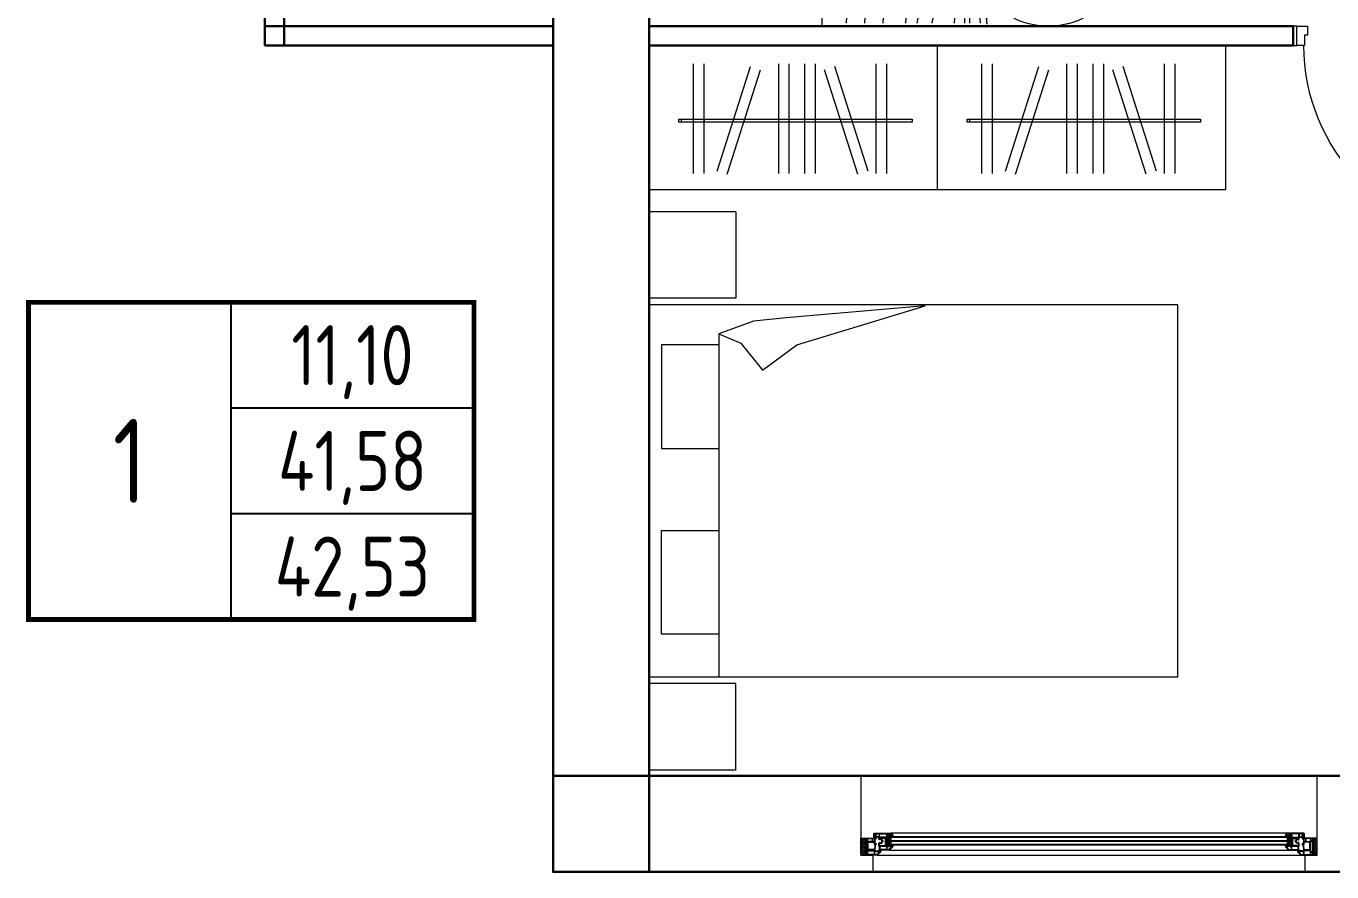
# Model space of a CAD drawing. Header units: millimetres. Extents: x 0 to 145404, y 0 to 194550.
# Drawn here: x 111082 to 116517, y 55346 to 58866 of the extents above; entities that cross this region are included whole.
import ezdxf
from ezdxf.enums import TextEntityAlignment as Align

# ---------------------------------------------------------------- set-up
doc = ezdxf.new("R2010")
doc.units = ezdxf.units.MM
doc.linetypes.add('ELGO_LTYPE0', pattern=[0])
for name, color, linetype, lineweight in [('АР - Двери', 126, 'Continuous', 9), ('АР - детали окон', 152, 'Continuous', 0), ('АР - Наружная стена', 144, 'Continuous', 30), ('АР - Окна - детали окон', 152, 'Continuous', 9), ('АР - Окна - резинки', 30, 'Continuous', 9), ('АР - панель 400', 151, 'Continuous', 30), ('АР - Перегородки 80', 32, 'Continuous', 30), ('АР - стекла', 142, 'Continuous', 0)]:
    doc.layers.add(name, color=color, linetype=linetype, lineweight=lineweight)
doc.layers.add('АР - мебель', color=7, linetype='Continuous', lineweight=9, true_color=0x787878)
doc.styles.add('ГОСТ 2.304', font='CS_Gost2304.shx')

# ---------------------------------------------------------------- blocks, each defined once
blk = doc.blocks.new('ОГ73_на5персон_стол1245х685')
for p, q in [((-623.4, 0), (623.4, 0)), ((623.4, 0), (623.4, -686.7)), ((611.5, -686.7), (-623.4, -686.7))]:
    blk.add_line(p, q)
for points in [[(-641, -247.6), (-544.1, -144.5), (-375.8, -79.3), (-161.9, 0)], [(-637.5, -167.6), (-480, 0)], [(-623.4, -76.3), (-551.7, 0)], [(-642.4, -325.5), (-544.1, -220.8), (-454.9, -155.6), (-381.8, -101.3), (-148.4, -101.3), (79.6, -128.4), (611.5, -101.7)], [(-641.9, -401.2), (-544.1, -297.1), (-448.3, -231.9), (-381.8, -177.6), (-148.4, -177.6), (79.6, -204.7), (611.5, -178)], [(-639.6, -475.1), (-544.1, -373.4), (-450.5, -308.2), (-381.8, -253.9), (-148.4, -253.9), (79.6, -281), (611.5, -254.3)], [(-636.3, -537.6), (-393.5, -471.9), (-331.8, -476.1), (-120.1, -454.3), (37.3, -389.1), (611.5, -347.9)], [(611.5, -397.2), (566.5, -404.8), (497, -419.1), (437.5, -433.1), (380, -447.3), (316.4, -462.2), (239, -478.6), (139.9, -497.4), (11.2, -519.3), (-154.9, -545.1), (-366.3, -575.5), (-630.8, -611.4)], [(611.5, -459.1), (596.2, -461.8), (550.2, -474.8), (528.9, -486), (519.4, -494.9), (510.6, -501.6), (500.5, -506.3), (489.4, -509.5), (477.5, -511.8), (464.9, -513.7), (451.9, -515.6), (438.7, -518), (425.4, -521.5), (412.3, -526.5), (399.4, -532.7), (387, -540.1), (375.2, -548.4), (364.1, -557.3), (353.7, -566.7), (344.3, -576.3), (336, -585.9), (328.9, -595.3), (322.6, -604.3), (316.9, -612.9), (311.5, -620.8), (306.1, -628.1), (300.3, -634.4), (293.8, -639.8), (286.3, -644.1), (278.5, -647.3), (274.5, -649.9), (279.3, -652.4), (298.2, -655.6), (336.1, -660), (398.2, -666.3), (489.7, -674.9), (615.5, -686.7)], [(611.5, -552), (538.5, -556.7), (452.3, -591.2), (406.4, -642.9), (611.5, -658.6)], [(611.5, -594.6), (572.9, -595.9), (512.6, -613.2), (611.5, -614.5)]]:
    blk.add_lwpolyline(points)
blk.add_lwpolyline([(-440.4, -390.3), (-348.1, -335.9), (-212.4, -314.2), (-114.7, -330.5), (-38.7, -363.1), (-131, -390.3), (-293.8, -422.9)], close=True)
blk.add_lwpolyline([(-519, -686.7, 0.011376), (-404.4, -659.9, 0.016637), (-327.1, -637.1, 0.004562), (-267.2, -616.7, -0.004114), (-200.8, -594, -0.052088), (102.6, -527.2, -0.099515), (265.7, -541.2, -0.590932), (275.9, -587, -0.103124), (100.7, -686.7)], format="xyb")
for centre, radius, start, end in [((-363.4, 157.9), 218.2, 313.6617, 226.3383), ((-363.4, 157.9), 188.2, 0, 180), ((301.2, 157.9), 218.2, 313.6617, 226.3383), ((301.2, 157.9), 188.2, 0, 180), ((2457.2, -343.3), 3099.7, 173.6403, 186.3597), ((-791, -308.7), 218.2, 44.9911, 313.786), ((-791, -308.7), 188.2, 90, 270), ((-363.4, -852.1), 218.2, 130.7329, 49.2671), ((301.2, -852.1), 218.2, 130.7329, 49.2671), ((-363.4, -852.1), 188.2, 180, 0), ((301.2, -852.1), 188.2, 180, 0)]:
    blk.add_arc(centre, radius, start, end)
blk = doc.blocks.new('*U206')
at = {"ltscale": 100}
for p, q in [((15, 37.5), (15, -42.5)), ((46, 37.5), (15, 37.5)), ((48, -4.5), (48, 35.5)), ((852, -4.5), (852, 37.5)), ((852, 37.5), (885, 37.5)), ((885, 37.5), (885, -42.5)), ((15, -42.5), (60, -42.5)), ((60, -4.5), (48, -4.5)), ((60, -42.5), (60, -4.5)), ((840, -42.5), (840, -4.5)), ((840, -4.5), (852, -4.5)), ((885, -42.5), (840, -42.5))]:
    blk.add_line(p, q, dxfattribs=at)
for points in [[(54.4, 38.9), (82.7, 10.6), (648, 575.9), (619.7, 604.2)], [(15, -42.5), (0, -42.5), (0, 37.5), (15, 37.5)], [(885, -42.5), (900, -42.5), (900, 37.5), (885, 37.5)]]:
    blk.add_lwpolyline(points, close=True, dxfattribs=at)
blk.add_circle((48, 37.5), 2, dxfattribs=at)
blk.add_arc((56.7, 37.5), 800, 0, 44.865, dxfattribs=at)
blk = doc.blocks.new('КРТ37_1550х2200')
for points in [[(-1161.7, -360), (-1161.7, 0), (-801.7, 0)], [(-1161.7, -360), (-801.7, -360), (-801.7, 0)], [(775, 0), (-775, 0)], [(-775, -2200), (-775, 0)], [(775, -2200), (775, 0)], [(1161.7, -360), (1161.7, 0), (801.7, 0)], [(1161.7, -360), (801.7, -360), (801.7, 0)], [(-607.3, -290), (-607.3, -50.8), (-176.2, -50.8), (-176.2, -290)], [(595.7, -290), (595.7, -50.8), (164.6, -50.8), (164.6, -290)], [(-653.1, -290), (775, -290)], [(775, -2200), (-775, -2200)]]:
    blk.add_lwpolyline(points)
blk.add_lwpolyline([(-770.3, -1148.4), (-721, -569.7), (-705.9, -433.6), (-653.1, -290), (-615.3, -380.7), (-502, -471.4), (-607.7, -615)], close=True)
blk = doc.blocks.new('Ш03 600х1200')
for p, q in [((0, 600), (-1200, 600)), ((-1200, 0), (-1200, 600)), ((0, 0), (0, 600)), ((-988.5, 66), (-988.5, 522.9)), ((-944.2, 66), (-944.2, 522.9)), ((-911.1, 76.8), (-772.2, 512)), ((-868.9, 63.3), (-730, 498.6)), ((-692.1, 66), (-692.1, 522.9)), ((-647.8, 66), (-647.8, 522.9)), ((-583, 66), (-583, 522.9)), ((-538.7, 66), (-538.7, 522.9)), ((-324.4, 63.3), (-463.3, 498.6)), ((-282.2, 76.8), (-421.1, 512)), ((-228.6, 66), (-228.6, 522.9)), ((-184.3, 66), (-184.3, 522.9)), ((-123, 293.3), (-1094.4, 293.3)), ((-1094.4, 293.3), (-1094.4, 280.4)), ((-1094.4, 280.4), (-123, 280.4)), ((-134.5, 293.3), (-228.9, 293.3)), ((-228.9, 293.3), (-228.9, 280.4)), ((-228.9, 280.4), (-134.5, 280.4)), ((-134.5, 280.4), (-134.5, 293.3)), ((-123, 280.4), (-123, 293.3)), ((0, 0), (-1200, 0))]:
    blk.add_line(p, q)
blk = doc.blocks.new('21')
at = {"layer": 'АР - Окна - детали окон'}
h = blk.add_hatch(color=256, dxfattribs=at)
h.dxf.hatch_style = 1
edge = h.paths.add_edge_path(flags=16)
edge.add_arc((-0.9, -3.9), 0.188, 176.9273, 231.9383)
edge.add_arc((-0.1, 0.6), 4.78, 258.7597, 269.0553)
edge.add_arc((-0.3, -5.7), 1.53, 67.604, 84.7049, ccw=False)
edge.add_arc((-0.1, -5), 0.848, 42.2324, 64.7711, ccw=False)
edge.add_arc((-0.2, -4.9), 0.871, 5.5827, 30.4886, ccw=False)
edge.add_arc((-0.7, -4.9), 1.36, -4.4056, 1.6953, ccw=False)
edge.add_arc((2.8, -5.1), 2.14, 176.2008, 178.67)
edge.add_arc((-1.5, -5.1), 2.19, -2.3461, 0.0614, ccw=False)
edge.add_arc((0.9, -5.2), 0.251, 175.5493, 232.5123)
edge.add_arc((1.1, -4.9), 0.583, 230.9945, 266.1974)
edge.add_arc((-0.4, 41.7), 47.2, 271.7759, 274.1034)
edge.add_arc((2.6, -3), 2.44, 280.294, 290.5025)
edge.add_arc((2.9, -4.5), 0.933, 303.9098, 332.1024)
edge.add_arc((3, -4.8), 0.75, 346.1023, 373.7534)
edge.add_arc((2.3, -5.1), 1.54, 20.9197, 34.3474)
edge.add_arc((2.2, -5.8), 2.03, 47.628, 65.5618)
edge.add_arc((2.4, -5.5), 1.73, 70.1644, 107.0618)
edge.add_arc((1.8, -2.3), 1.57, 265.539, 275.9654, ccw=False)
edge.add_arc((2.3, 0.9), 4.79, 253.3096, 262.5651, ccw=False)
edge.add_line((0.9, -3.7), (-0.1, -3.7))
edge.add_line((-0.1, -3.7), (-0.5, -3.7))
edge.add_line((-0.5, -3.7), (-0.9, -3.7))
edge.add_arc((-0.9, -4), 0.227, 89.8428, 166.9065)
edge = h.paths.add_edge_path(flags=16)
edge.add_line((0.9, -1), (0, 0))
edge.add_line((0, 0), (-0.9, -1))
edge.add_arc((-0.6, -1.2), 0.3, 145.3819, 180)
edge.add_arc((-4.8, -2), 3.96, -12.1134, 12.1134, ccw=False)
edge.add_arc((-0.8, -2.8), 0.2, 180, 270)
edge.add_line((-0.8, -3), (0.8, -3))
edge.add_arc((0.8, -2.8), 0.2, 270, 360)
edge.add_arc((5.8, -2), 4.89, 170.2126, 189.7874, ccw=False)
edge.add_arc((0.6, -1.2), 0.3, 0, 34.6181)
edge = h.paths.add_edge_path()
edge.add_arc((-1.1, -1.2), 4.29, 253.1458, 270.2109, ccw=False)
edge.add_arc((-2.3, -5.2), 0.078, 187.22, 251.8886, ccw=False)
edge.add_arc((-3, -5.4), 0.575, 22.3624, 32.1033)
edge.add_arc((-2.9, -5.6), 0.681, 46.4856, 62.439)
edge.add_arc((-2.8, -5.4), 0.453, 65.1275, 159.5298)
edge.add_arc((-2.6, -5.5), 0.68, 164.8668, 191.0423)
edge.add_arc((-2.8, -5.4), 0.489, 200.5485, 233.1913)
edge.add_arc((-2.8, -5.4), 0.541, 232.7327, 253.0833)
edge.add_arc((-2.8, -5.4), 0.535, 255.6841, 265.888)
edge.add_arc((-2.5, -1.9), 4.05, 264.894, 266.3024)
edge.add_arc((-2.9, -9), 3.05, 84.0111, 86.481, ccw=False)
edge.add_arc((-0.3, 14.7), 20.8, 263.8052, 268.123)
edge.add_line((-1, -6), (2.2, -6))
edge.add_arc((2.4, -1.3), 4.74, 267.7004, 284.2296)
edge.add_arc((2.7, -4.2), 1.9, 297.3217, 319.3574)
edge.add_arc((2.8, -4.7), 1.53, 329.874, 391.136)
edge.add_arc((3, -4.6), 1.31, 31.3585, 46.2642)
edge.add_arc((2.1, -6.1), 3.03, 53.9695, 90.0045)
edge.add_arc((2, -2.5), 0.529, 186.3256, 283.5477, ccw=False)
edge.add_line((1.4, -2.6), (1.4, -2))
edge.add_arc((2, -2), 0.571, 105.3738, 178.7142, ccw=False)
edge.add_line((1.8, -1.5), (2.1, -1.2))
edge.add_line((2.1, -1.2), (1.2, 0))
edge.add_arc((0, -0.9), 1.5, 36.967, 143.033)
edge.add_line((-1.2, 0), (-2.1, -1.2))
edge.add_line((-2.1, -1.2), (-1.8, -1.5))
edge.add_arc((-2, -2), 0.573, 1.5685, 74.9089, ccw=False)
edge.add_line((-1.4, -2), (-1.5, -2.6))
edge.add_arc((-1.9, -2.5), 0.5, 302.4969, 347.4539, ccw=False)
edge.add_arc((-1.9, -2.5), 0.5, 269.2778, 302.4905, ccw=False)
edge.add_line((-1.9, -3), (-2.5, -3))
edge.add_arc((-2.5, -3.3), 0.223, 95.6757, 174.3243)
edge.add_line((-2.7, -3.2), (-2.7, -3.5))
edge.add_arc((-2.4, -3.5), 0.261, 192.2327, 257.7673)
edge.add_line((-2.5, -3.7), (-1.9, -3.7))
edge.add_arc((-1.9, -3.9), 0.2, 0, 90, ccw=False)
edge.add_line((-1.8, -3.9), (-1.8, -4.2))
edge.add_line((-1.8, -4.2), (-1.8, -4.2))
edge.add_line((-1.8, -4.2), (-1.8, -4.3))
edge.add_arc((-1.4, -4.4), 0.445, 163.7319, 188.7887)
edge.add_arc((-1.6, -4.4), 0.243, 192.4629, 229.2026)
edge.add_arc((-1.5, -4.4), 0.333, 227.526, 240.4192)
edge.add_arc((-1.3, -4.1), 0.634, 239.8584, 246.0997)
edge.add_arc((-1.5, -4.5), 0.234, 246.1537, 262.6841)
edge.add_arc((-1.3, -2.5), 2.23, 263.9895, 271.1888)
edge.add_line((-1.3, -4.7), (-1.2, -4.7))
edge.add_arc((-0.9, -7.1), 2.39, 76.0064, 96.54, ccw=False)
edge.add_arc((-0.8, -6.3), 1.55, 69.0084, 74.5814, ccw=False)
edge.add_arc((-0.3, -5.2), 0.396, 53.8874, 67.7115, ccw=False)
edge.add_arc((-0.3, -5.2), 0.408, 27.9155, 54.8235, ccw=False)
edge.add_arc((-0.2, -5.1), 0.262, -6.0415, 27.2255, ccw=False)
edge.add_arc((-0.4, -5), 0.407, 305.7075, 345.3688, ccw=False)
edge.add_arc((-0.7, -3.2), 2.27, 273.7953, 284.4522, ccw=False)
edge.add_arc((-3, 44.9), 50.4, 272.1671, 272.8264, ccw=False)
at = {"layer": 'АР - Окна - детали окон', "ltscale": 0.5, "flags": 128}
for points in [[(-1.1, -5.5, -0.074598), (-2.4, -5.3, -0.289905), (-2.4, -5.2, 0.042528), (-2.5, -5.1, 0.069723), (-2.6, -5, 0.436901), (-3.2, -5.3, 0.114711), (-3.3, -5.6, 0.143402), (-3.1, -5.8, 0.089031), (-2.9, -5.9, 0.044552), (-2.8, -5.9, 0.006145), (-2.7, -5.9, -0.010777), (-2.6, -5.9, 0.018842), (-1, -6), (2.2, -6, 0.072248), (3.5, -5.9, 0.096447), (4.1, -5.4, 0.27386), (4.1, -3.9, 0.06513), (3.9, -3.6, 0.158541), (2.1, -3, -0.451633), (1.4, -2.6), (1.4, -2, -0.331398), (1.8, -1.5), (2.1, -1.2), (1.2, 0, 0.498941), (-1.2, 0), (-2.1, -1.2), (-1.8, -1.5, -0.331398), (-1.4, -2), (-1.5, -2.6, -0.198717), (-1.7, -3, -0.145941), (-1.9, -3), (-2.5, -3, 0.357307), (-2.7, -3.2), (-2.7, -3.5, 0.294006), (-2.5, -3.7), (-1.9, -3.7, -0.414214), (-1.8, -3.9), (-1.8, -4.2), (-1.8, -4.2), (-1.8, -4.3, 0.109769), (-1.8, -4.5, 0.161694), (-1.7, -4.6, 0.056317), (-1.7, -4.6, 0.027239), (-1.6, -4.7, 0.072253), (-1.5, -4.7, 0.031423), (-1.3, -4.7), (-1.2, -4.7, -0.089835), (-0.3, -4.8, -0.024322), (-0.2, -4.8, -0.060392), (-0.1, -4.9, -0.117951), (0, -5, -0.146183), (0, -5.1, -0.174804), (-0.1, -5.4, -0.046533), (-0.5, -5.4, -0.002876)], [(0.9, -1), (0, 0), (-0.9, -1, 0.152209), (-0.9, -1.2, -0.106105), (-0.9, -2.8, 0.414214), (-0.8, -3), (0.8, -3, 0.414214), (1, -2.8, -0.085619), (1, -1.2, 0.152209)], [(-1.1, -3.9, 0.244749), (-1, -4.1, 0.044953), (-0.1, -4.2, -0.074756), (0.3, -4.3, -0.098662), (0.6, -4.5, -0.109102), (0.7, -4.8, -0.026627), (0.7, -5, 0.010774), (0.7, -5.1, -0.010505), (0.7, -5.1, 0.253796), (0.8, -5.4, 0.154821), (1.1, -5.5, 0.010156), (3, -5.4, 0.044573), (3.4, -5.3, 0.123638), (3.7, -4.9, 0.121239), (3.7, -4.6, 0.058656), (3.6, -4.3, 0.078411), (3, -3.9, 0.162401), (1.9, -3.9, -0.045525), (1.7, -3.9, -0.040407), (0.9, -3.7), (-0.1, -3.7), (-0.5, -3.7), (-0.9, -3.7, 0.349527)]]:
    blk.add_lwpolyline(points, format="xyb", close=True, dxfattribs=at)
blk = doc.blocks.new('пф 1')
at = {"layer": 'АР - Окна - детали окон', "linetype": 'Continuous', "ltscale": 0.5}
h = blk.add_hatch(color=252, dxfattribs=at)
h.dxf.hatch_style = 1
edge = h.paths.add_edge_path()
edge.add_line((3.9, 2.4), (3.9, 17))
edge.add_arc((4.4, 17), 0.5, 90, 179.986, ccw=False)
edge.add_line((4.4, 17.5), (27.9, 17.5))
edge.add_line((27.9, 17.5), (27.9, 19))
edge.add_line((27.9, 19), (4.4, 19))
edge.add_arc((4.4, 17), 2, 90, 179.9965)
edge.add_line((2.4, 17), (2.4, 2.4))
edge.add_line((2.4, 2.4), (2.4, -12))
edge.add_arc((4.4, -12), 2, 180, 270)
edge.add_line((4.4, -14), (27.9, -14))
edge.add_line((27.9, -14), (27.9, -12.5))
edge.add_line((27.9, -12.5), (4.4, -12.5))
edge.add_arc((4.4, -12), 0.5, 180, 270, ccw=False)
edge.add_line((3.9, -12), (3.9, 2.4))
at = {"layer": 'АР - Окна - детали окон', "linetype": 'Continuous', "ltscale": 0.5, "flags": 128}
for points in [[(32.4, 7.5), (31.1, -16.4, 0.429634), (33.1, -18.5), (49.6, -18.5, -0.388879), (50.1, -19), (50.1, -19.5), (49.5, -19.5, 0.414214), (49, -20), (49, -21.7, 0.414214), (50, -22.7), (51.6, -22.7, 0.198911), (52.3, -22.4), (54, -20.7), (54, -20, 0.414214), (53.5, -19.5), (52.9, -19.5), (53, -18.7, -0.2447), (53.2, -18.3), (54.5, -17.5), (55.5, -17.5, -0.414214), (56, -18), (56, -21.5), (42.6, -34.9, -0.198913), (41.2, -35.5), (-6.5, -35.5, -0.414214), (-7, -35), (-7, -30.8), (-6, -29.8), (-5.5, -29.8), (-5.2, -30.1), (-5.2, -33.2, 0.414214), (-4.7, -33.7), (-0.5, -33.7, 0.414214), (0, -33.2), (0, -23.8, 0.414214), (-0.5, -23.3), (-4.7, -23.3, 0.414214), (-5.2, -23.8), (-5.2, -26.5), (-5.5, -26.8), (-6, -26.8), (-7, -25.8), (-7, -19.5), (-6, -18.5), (-5.2, -18.5), (-5.2, -21, 0.414214), (-4.7, -21.5), (-0.5, -21.5, 0.414214), (0, -21), (0, 21, 0.414214), (-0.5, 21.5), (-4.7, 21.5, 0.414214), (-5.2, 21), (-5.2, 18.5), (-6, 18.5), (-7, 19.5), (-7, 25.8), (-6, 26.8), (-5.5, 26.8), (-5.2, 26.5), (-5.2, 23.8, 0.414214), (-4.7, 23.3), (-0.5, 23.3, 0.414214), (0, 23.8), (0, 33.1, 0.414214), (-0.5, 33.7), (-4.7, 33.7, 0.414214), (-5.2, 33.2), (-5.2, 30.1), (-5.5, 29.8), (-6, 29.8), (-7, 30.8), (-7, 35, -0.414214), (-6.5, 35.5), (35.5, 35.5, -0.414214), (36, 35), (36, 33.4, -0.720761), (33.3, 32.5), (31.5, 32.5, 0.414214), (31, 32), (31, 10, 0.414214), (31.5, 9.5), (32.5, 9.5), (33.5, 9.5, 0.414214), (34, 10), (34, 13), (34.5, 13, -0.414214), (36, 11.5), (36, 8, -0.466308), (35.4, 7.5), (32.9, 7.9, 0.450467)], [(2, 32.6, -0.414214), (2.5, 33), (19.7, 33, -0.414214), (20.2, 32.6), (20.2, 20.8, -0.414214), (19.7, 20.3), (2.5, 20.3, -0.414214), (2, 20.8)], [(29.1, -16, -0.39896), (28.6, -16.5), (13.1, -16.5, -0.414214), (12.6, -16), (12.6, -14.9, 1), (11.8, -14.9), (11.8, -16, -0.414214), (11.3, -16.5), (2.5, -16.5, -0.414214), (2, -16), (2, 19, -0.414214), (2.5, 19.5), (28.5, 19.5, -0.414214), (29, 19), (29, 10, 0.253171), (30.1, 7.9, -0.267147), (30.4, 7.5)], [(29, 20.8, -0.414214), (28.5, 20.3), (21.5, 20.3, -0.414214), (21, 20.8), (21, 32.6, -0.414214), (21.5, 33), (28.5, 33, -0.414214), (29, 32.5)], [(2, -17.8, -0.414214), (2.5, -17.3), (28.7, -17.3, -0.429634), (29.2, -17.8), (28.5, -32.5, -0.39896), (28, -33), (2.5, -33, -0.414214), (2, -32.5)], [(41.1, -32.9, -0.198913), (40.8, -33), (29.8, -33, -0.429634), (29.3, -32.5), (29.9, -20.1, -0.599371), (30.7, -19.7, 0.161736), (33.1, -20.5), (46.5, -20.5, -0.414214), (47, -21), (47, -21.7, 0.283626), (48.7, -24.4, -0.511389), (48.8, -25.2)]]:
    blk.add_lwpolyline(points, format="xyb", close=True, dxfattribs=at)
at = {"layer": 'АР - Окна - детали окон', "color": 252, "linetype": 'Continuous', "ltscale": 0.5, "flags": 128}
blk.add_lwpolyline([(3.9, 2.4), (3.9, 17, -0.414142), (4.4, 17.5), (27.9, 17.5), (27.9, 19), (4.4, 19, 0.414196), (2.4, 17), (2.4, 2.4), (2.4, -12, 0.414214), (4.4, -14), (27.9, -14), (27.9, -12.5), (4.4, -12.5, -0.414214), (3.9, -12)], format="xyb", close=True, dxfattribs=at)
blk = doc.blocks.new('22')
at = {"layer": 'АР - Окна - детали окон'}
h = blk.add_hatch(color=256, dxfattribs=at)
h.dxf.hatch_style = 1
edge = h.paths.add_edge_path()
edge.add_arc((-1.6, 1.1), 0.284, 74.6543, 152.3564)
edge.add_arc((-1.6, 1.2), 0.221, 160.9675, 229.9949)
edge.add_arc((-3.7, -2), 3.59, 34.879, 56.0699, ccw=False)
edge.add_arc((-2.7, -1), 2.15, 25.2752, 30.2642, ccw=False)
edge.add_arc((-0.6, 0), 0.169, 205.2752, 256.9896)
edge.add_arc((0.6, 5), 5.27, 256.9896, 260.7252)
edge.add_arc((0, 1.4), 1.63, 260.7252, 279.2748)
edge.add_arc((-0.1, 2.3), 2.55, 279.2748, 285.7409)
edge.add_arc((0.5, 0), 0.223, 285.7409, 335.6637)
edge.add_arc((2.8, -1), 2.29, 139.4465, 155.6637, ccw=False)
edge.add_arc((4.9, -2.8), 5.14, 130.5535, 139.4465, ccw=False)
edge.add_arc((1.5, 1.2), 0.174, 305.3246, 426.5793)
edge.add_arc((1.4, 1.1), 0.315, 61.2529, 92.0004)
edge.add_line((1.4, 1.4), (1.3, 1.4))
edge.add_line((1.3, 1.4), (1.4, 2))
edge.add_arc((1.2, 2), 0.164, 345.4467, 359.8326, ccw=False)
edge.add_arc((1.8, 1.9), 0.433, 122.5195, 179.0804, ccw=False)
edge.add_arc((1.9, 1.9), 0.5, 90, 126.5998, ccw=False)
edge.add_line((1.9, 2.4), (2.4, 2.4))
edge.add_arc((2.3, 2.7), 0.316, 284.0951, 311.1279)
edge.add_arc((2.3, 2.7), 0.305, 297.0239, 411.24)
edge.add_arc((1.4, -0.8), 3.98, 73.1144, 83.8789)
edge.add_line((1.8, 3.1), (-0.1, 3.1))
edge.add_arc((-0.1, 3.4), 0.287, 198.2874, 263.1346, ccw=False)
edge.add_line((-0.3, 3.3), (-0.7, 4.1))
edge.add_arc((-0.9, 4), 0.172, 26.0129, 63.9871)
edge.add_line((-0.8, 4.2), (-1.1, 4.4))
edge.add_arc((-1.7, 3.5), 1.08, 58.3808, 85.3032)
edge.add_arc((-1.7, 3.9), 0.715, 85.3032, 104.6294)
edge.add_arc((-1.6, 3.8), 0.803, 104.6294, 122.5457)
edge.add_arc((-2.5, 5.1), 0.829, 269.3179, 302.5457, ccw=False)
edge.add_arc((-2.5, 4.5), 0.169, 249.3186, 269.3179, ccw=False)
edge.add_arc((-2.6, 4.3), 0.0203, 68.1084, 248.1084, ccw=False)
edge.add_line((-2.6, 4.4), (-2.1, 4.5))
edge.add_arc((-4.9, 12), 7.96, 290.4402, 297.3609)
edge.add_arc((-1.1, 4.7), 0.313, 81.6961, 117.3609, ccw=False)
edge.add_line((-1, 5), (0.3, 5))
edge.add_arc((0.5, 5.4), 0.409, 244.8814, 275.9199)
edge.add_arc((0.2, 7.4), 2.46, 275.9199, 280.2018)
edge.add_arc((0.6, 5.3), 0.293, 280.2018, 323.3603)
edge.add_arc((0.7, 5.2), 0.168, 323.3603, 362.7913)
edge.add_arc((0.8, 5.2), 0.138, 2.7913, 51.197)
edge.add_arc((0.4, 4.4), 1.01, 63.0973, 91.3778)
edge.add_line((0.4, 5.4), (-6.2, 5.4))
edge.add_arc((-6.2, 4.6), 0.809, 88.2197, 100.5251)
edge.add_arc((-6.3, 5.3), 0.12, 100.5251, 163.0816)
edge.add_arc((-6.4, 5.3), 0.0725, 163.0816, 244.658)
edge.add_arc((-5.7, 6.7), 1.67, 244.658, 248.8572)
edge.add_arc((-8.5, -0.4), 5.97, 61.631, 68.8572, ccw=False)
edge.add_arc((-6.4, 3.3), 1.72, 24.4301, 63.5749, ccw=False)
edge.add_arc((-3.7, 4.7), 1.27, 210.4566, 271.8048)
edge.add_arc((-3.4, 2.1), 1.33, 77.0231, 102.9769, ccw=False)
edge.add_line((-3.1, 3.4), (-1.8, 2.5))
edge.add_arc((-2.1, 2.1), 0.532, 6.6548, 54.9104, ccw=False)
edge.add_line((-1.5, 2.2), (-1.5, 1.4))
edge = h.paths.add_edge_path(flags=16)
edge.add_line((0, 2.8), (-0.7, 2.8))
edge.add_arc((-0.7, 2.5), 0.235, 90, 114.1211)
edge.add_arc((-0.7, 2.6), 0.132, 135.0839, 189.6659)
edge.add_line((-0.8, 2.6), (-0.6, 1.5))
edge.add_arc((-1.3, 1.4), 0.761, -11.8475, 11.8662, ccw=False)
edge.add_line((-0.6, 1.2), (-0.6, 1))
edge.add_arc((-0.1, 0.8), 0.578, 167.9183, 197.2232)
edge.add_arc((2.5, 1.6), 3.24, 197.2232, 202.6633)
edge.add_arc((-0.3, 0.5), 0.244, 202.6633, 263.6974)
edge.add_arc((-0.3, 0.1), 0.164, 14.0697, 83.6974, ccw=False)
edge.add_arc((0, 0.2), 0.18, 205.498, 334.502)
edge.add_arc((0.3, 0.1), 0.164, 96.3026, 165.9303, ccw=False)
edge.add_arc((0.3, 0.5), 0.244, 276.3026, 337.3367)
edge.add_arc((-2.5, 1.6), 3.24, 337.3367, 342.7768)
edge.add_arc((0.1, 0.8), 0.578, 342.7768, 372.0817)
edge.add_line((0.6, 1), (0.6, 1.2))
edge.add_arc((1.3, 1.4), 0.761, 168.1338, 191.8475, ccw=False)
edge.add_line((0.6, 1.5), (0.8, 2.6))
edge.add_arc((0.7, 2.6), 0.132, 350.3341, 404.9161)
edge.add_arc((0.7, 2.5), 0.235, 65.8789, 90)
edge.add_line((0.7, 2.8), (0, 2.8))
edge = h.paths.add_edge_path(flags=16)
edge.add_line((-3.5, 5), (-4.1, 5))
edge.add_arc((-4.1, 16.8), 11.8, 265.9643, 270, ccw=False)
edge.add_arc((-4.8, 6.6), 1.58, 258.0084, 265.9643, ccw=False)
edge.add_arc((-5.2, 5), 0.0517, 78.0084, 165.9029)
edge.add_line((-5.2, 5.1), (-5.2, 5))
edge.add_line((-5.2, 5), (-5.1, 5))
edge.add_arc((-5.2, 4.4), 0.634, 46.4334, 82.0528, ccw=False)
edge.add_line((-4.7, 4.8), (-4.3, 4.3))
edge.add_arc((-3.7, 4.6), 0.75, 208.2976, 245.1597)
edge.add_arc((-3.4, 5.9), 2.04, 252.1547, 276.3171)
edge.add_arc((-4.3, -3.4), 7.4, 67.6982, 81.1153, ccw=False)
edge.add_arc((-1.4, 3.7), 0.264, 252.512, 331.6117)
edge.add_arc((-1.4, 3.7), 0.288, 331.6117, 401.2744)
edge.add_line((-1.2, 3.9), (-1.4, 4.2))
edge.add_arc((-1.5, 4.1), 0.152, 34.2311, 109.9683)
edge.add_line((-1.6, 4.2), (-2.3, 4))
edge.add_arc((-2.7, 5.4), 1.4, 264.6932, 282.7002, ccw=False)
edge.add_arc((-2.7, 4.7), 0.645, 236.0876, 264.6932, ccw=False)
edge.add_arc((-2.9, 4.4), 0.276, 180.3567, 236.0876, ccw=False)
edge.add_arc((-3, 4.4), 0.164, 106.7813, 180.3567, ccw=False)
edge.add_line((-3.1, 4.5), (-2.4, 4.8))
edge.add_arc((-2.6, 5.3), 0.533, 290.7043, 307.9528)
edge.add_arc((-2.3, 4.9), 0.0421, 307.9528, 415.0897)
edge.add_arc((-2.5, 4.6), 0.415, 55.0897, 87.5721)
edge.add_line((-2.5, 5), (-3.5, 5))
at = {"layer": 'АР - Окна - детали окон', "ltscale": 0.5, "flags": 128}
for points in [[(-1.5, 1.4, 0.352657), (-1.8, 1.3, 0.310639), (-1.7, 1, -0.092727), (-0.8, 0.1, -0.021772), (-0.7, -0.1, 0.229556), (-0.6, -0.2, 0.016301), (-0.3, -0.2, 0.081115), (0.3, -0.2, 0.028221), (0.5, -0.2, 0.221341), (0.7, 0, -0.070879), (1, 0.5, -0.038822), (1.6, 1.1, 0.584673), (1.6, 1.4, 0.134972), (1.4, 1.4), (1.3, 1.4), (1.4, 2, -0.062853), (1.4, 1.9, -0.251929), (1.6, 2.3, -0.161068), (1.9, 2.4), (2.4, 2.4, 0.118503), (2.5, 2.5, 0.544177), (2.5, 3, 0.047003), (1.8, 3.1), (-0.1, 3.1, -0.29075), (-0.3, 3.3), (-0.7, 4.1, 0.167227), (-0.8, 4.2), (-1.1, 4.4, 0.118015), (-1.6, 4.6, 0.084527), (-1.9, 4.5, 0.078334), (-2.1, 4.4, -0.146008), (-2.5, 4.3, -0.087486), (-2.6, 4.3, -1), (-2.6, 4.4), (-2.1, 4.5, 0.030206), (-1.2, 4.9, -0.156885), (-1, 5), (0.3, 5, 0.136265), (0.5, 4.9, 0.018686), (0.7, 5, 0.190573), (0.9, 5.1, 0.173768), (0.9, 5.2, 0.214407), (0.8, 5.3, 0.124027), (0.4, 5.4), (-6.2, 5.4, 0.053744), (-6.4, 5.4, 0.279941), (-6.4, 5.3, 0.37178), (-6.4, 5.2, 0.018324), (-6.3, 5.2, -0.031541), (-5.6, 4.9, -0.172482), (-4.8, 4, 0.274264), (-3.7, 3.4, -0.113732), (-3.1, 3.4), (-1.8, 2.5, -0.213723), (-1.5, 2.2)], [(-3.5, 5), (-4.1, 5, -0.017611), (-5, 5.1, -0.034728), (-5.2, 5.1, 0.403491), (-5.2, 5.1), (-5.2, 5), (-5.1, 5, -0.156682), (-4.7, 4.8), (-4.3, 4.3, 0.162243), (-4, 4, 0.105821), (-3.1, 3.9, -0.05861), (-1.5, 3.4, 0.359528), (-1.2, 3.5, 0.313682), (-1.2, 3.9), (-1.4, 4.2, 0.343045), (-1.6, 4.2), (-2.3, 4, -0.078732), (-2.8, 4, -0.125468), (-3.1, 4.1, -0.248081), (-3.2, 4.4, -0.332537), (-3.1, 4.5), (-2.4, 4.8, 0.075404), (-2.3, 4.8, 0.504791), (-2.3, 4.9, 0.142688), (-2.5, 5)], [(0, 2.8), (-0.7, 2.8, 0.105639), (-0.8, 2.7, 0.242766), (-0.8, 2.6), (-0.6, 1.5, -0.103841), (-0.6, 1.2), (-0.6, 1, 0.128568), (-0.6, 0.7, 0.023741), (-0.5, 0.4, 0.272791), (-0.3, 0.2, -0.313514), (-0.2, 0.1, 0.630978), (0.2, 0.1, -0.313514), (0.3, 0.2, 0.272791), (0.5, 0.4, 0.023741), (0.6, 0.7, 0.128568), (0.6, 1), (0.6, 1.2, -0.103841), (0.6, 1.5), (0.8, 2.6, 0.242766), (0.8, 2.7, 0.105639), (0.7, 2.8)]]:
    blk.add_lwpolyline(points, format="xyb", close=True, dxfattribs=at)
blk = doc.blocks.new('23')
at = {"layer": 'АР - Окна - детали окон'}
h = blk.add_hatch(color=256, dxfattribs=at)
h.dxf.hatch_style = 1
edge = h.paths.add_edge_path()
edge.add_arc((-8.2, 4.6), 7.81, 288.6077, 322.2094)
edge.add_arc((-1.8, -0.3), 0.3, 90, 147.7918, ccw=False)
edge.add_line((-1.8, 0), (1.8, 0))
edge.add_arc((1.8, -0.3), 0.3, 20.0003, 90, ccw=False)
edge.add_line((2.1, -0.2), (2.4, -1.3))
edge.add_arc((3.1, -1), 0.671, 200.0003, 360.0001)
edge.add_line((3.8, -1), (3.8, 0.8))
edge.add_arc((3.6, 0.8), 0.2, 360, 450)
edge.add_line((3.6, 1), (2.8, 1))
edge.add_arc((2.8, 1.2), 0.2, 180.0003, 270, ccw=False)
edge.add_line((2.6, 1.2), (2.6, 1.8))
edge.add_arc((2.8, 1.8), 0.2, 90, 180.0006, ccw=False)
edge.add_line((2.8, 2), (2.9, 2))
edge.add_arc((2.9, 2.5), 0.5, 270, 450)
edge.add_line((2.9, 3), (2.8, 3))
edge.add_arc((2.8, 1.8), 1.2, 90, 172.8476)
edge.add_arc((1.1, 2), 0.513, 187.1524, 352.8476, ccw=False)
edge.add_arc((-0.6, 1.8), 1.2, 7.1524, 90)
edge.add_line((-0.6, 3), (-0.7, 3))
edge.add_arc((-0.7, 2.5), 0.5, 89.9999, 269.9999)
edge.add_line((-0.7, 2), (-0.6, 2))
edge.add_arc((-0.6, 1.8), 0.2, -0.0005, 90, ccw=False)
edge.add_line((-0.4, 1.8), (-0.4, 1.5))
edge.add_arc((-0.9, 1.5), 0.5, -90, 0, ccw=False)
edge.add_line((-0.9, 1), (-3.2, 1))
edge.add_arc((-3.2, 0.7), 0.3, 90, 164.3052)
edge.add_arc((-9.2, 3.2), 6.21, 300.543, 337.2221, ccw=False)
edge.add_arc((-5.9, -2.4), 0.35, 127.8702, 294.4339)
at = {"layer": 'АР - Окна - детали окон', "linetype": 'Continuous', "ltscale": 0.5, "flags": 128}
blk.add_lwpolyline([(-5.7, -2.8, 0.147675), (-2, -0.1, -0.257649), (-1.8, 0), (1.8, 0, -0.315297), (2.1, -0.2), (2.4, -1.3, 0.839098), (3.8, -1), (3.8, 0.8, 0.414214), (3.6, 1), (2.8, 1, -0.414212), (2.6, 1.2), (2.6, 1.8, -0.414216), (2.8, 2), (2.9, 2, 1), (2.9, 3), (2.8, 3, 0.378106), (1.6, 1.9, -0.882358), (0.5, 1.9, 0.378106), (-0.6, 3), (-0.7, 3, 1), (-0.7, 2), (-0.6, 2, -0.414216), (-0.4, 1.8), (-0.4, 1.5, -0.414214), (-0.9, 1), (-3.2, 1, 0.336077), (-3.5, 0.8, -0.161423), (-6.1, -2.2, 0.889119)], format="xyb", close=True, dxfattribs=at)
blk = doc.blocks.new('25')
at = {"layer": 'АР - Окна - детали окон'}
h = blk.add_hatch(color=256, dxfattribs=at)
h.dxf.hatch_style = 1
edge = h.paths.add_edge_path()
edge.add_arc((-2.5, -4.5), 0.5, 359.998, 450)
edge.add_line((-2.5, -4), (-2.9, -4))
edge.add_line((-2.9, -4), (-2.9, -3))
edge.add_line((-2.9, -3), (-0.5, -3))
edge.add_arc((-0.5, -2.5), 0.5, 270, 350)
edge.add_line((0, -2.6), (0.4, -0.6))
edge.add_arc((-0.1, -0.5), 0.5, 350, 505)
edge.add_line((-0.5, -0.2), (-1.5, -1.7))
edge.add_arc((-2.3, -1.1), 1, 270, 325, ccw=False)
edge.add_line((-2.3, -2.1), (-3.8, -2.1))
edge.add_arc((-4, -0.5), 1.56, 250.0441, 276.3848, ccw=False)
edge.add_arc((-2.1, 6.7), 8.99, 234.4185, 254.4, ccw=False)
edge.add_arc((-7.2, -0.5), 0.198, 87.8559, 245.0988, ccw=False)
edge.add_line((-7.2, -0.3), (-6.4, -0.3))
edge.add_arc((-6.4, 0.2), 0.499, 273.0482, 453.0481)
edge.add_line((-6.4, 0.7), (-10.1, 0.7))
edge.add_arc((-10, 0.5), 0.265, 112.4207, 199.3719)
edge.add_arc((-16.2, -5.3), 8.22, 25.4888, 43.6499, ccw=False)
edge.add_arc((-8.5, -1.7), 0.3, 191.5208, 270)
edge.add_line((-8.5, -2), (-7.4, -2))
edge.add_line((-7.4, -2), (-5.7, -3))
edge.add_line((-5.7, -3), (-5.7, -4))
edge.add_line((-5.7, -4), (-6.1, -4))
edge.add_arc((-6.1, -4.5), 0.5, 90, 180)
edge.add_line((-6.6, -4.5), (-6.6, -4.7))
edge.add_arc((-6.1, -4.7), 0.5, 180, 277.989)
edge.add_arc((-6.2, -3.7), 1.5, 277.989, 345.8108)
edge.add_arc((-4.3, -4.2), 0.5, 14.1902, 165.8108, ccw=False)
edge.add_arc((-2.4, -3.7), 1.5, 194.1902, 262.013)
edge.add_arc((-2.5, -4.7), 0.5, 262.013, 360)
edge.add_line((-2, -4.7), (-2, -4.5))
at = {"layer": 'АР - Окна - детали окон', "ltscale": 0.5, "flags": 128}
blk.add_lwpolyline([(-2, -4.5, 0.414224), (-2.5, -4), (-2.9, -4), (-2.9, -3), (-0.5, -3, 0.36397), (0, -2.6), (0.4, -0.6, 0.802585), (-0.5, -0.2), (-1.5, -1.7, -0.244699), (-2.3, -2.1), (-3.8, -2.1, -0.115442), (-4.5, -2, -0.087408), (-7.3, -0.7, -0.818804), (-7.2, -0.3), (-6.4, -0.3, 1), (-6.4, 0.7), (-10.1, 0.7, 0.398713), (-10.3, 0.4, -0.079409), (-8.8, -1.8, 0.356474), (-8.5, -2), (-7.4, -2), (-5.7, -3), (-5.7, -4), (-6.1, -4, 0.414214), (-6.6, -4.5), (-6.6, -4.7, 0.455668), (-6, -5.2, 0.304881), (-4.8, -4.1, -0.778623), (-3.8, -4.1, 0.304885), (-2.6, -5.2, 0.455658), (-2, -4.7)], format="xyb", close=True, dxfattribs=at)
blk = doc.blocks.new('пф 22')
at = {"layer": 'АР - Окна - детали окон', "linetype": 'ByBlock', "ltscale": 100}
h = blk.add_hatch(color=252, dxfattribs=at)
h.dxf.hatch_style = 1
edge = h.paths.add_edge_path()
edge.add_line((0, 0), (0, -14.5))
edge.add_arc((-0.5, -14.5), 0.5, 270, 359.986, ccw=False)
edge.add_line((-0.5, -15), (-24, -15))
edge.add_line((-24, -15), (-24, -16.5))
edge.add_line((-24, -16.5), (-0.5, -16.5))
edge.add_arc((-0.5, -14.5), 2, 270, 359.9965)
edge.add_line((1.5, -14.5), (1.5, 0))
edge.add_line((1.5, 0), (1.5, 14.5))
edge.add_arc((-0.5, 14.5), 2, 0, 90)
edge.add_line((-0.5, 16.5), (-24, 16.5))
edge.add_line((-24, 16.5), (-24, 15))
edge.add_line((-24, 15), (-0.5, 15))
edge.add_arc((-0.5, 14.5), 0.5, 0, 90, ccw=False)
edge.add_line((0, 14.5), (0, 0))
at = {"layer": 'АР - Окна - детали окон', "linetype": 'Continuous', "ltscale": 0.5, "flags": 128}
for points in [[(10, -36.6, 0.414214), (10.5, -36.1), (10.5, -34.5, 0.720761), (7.8, -33.6), (6, -33.6, -0.414214), (5.5, -33.1), (5.5, -11.1, -0.414214), (6, -10.6), (8, -10.6, -0.414214), (8.5, -11.1), (8.5, -14.1), (9, -14.1, 0.414214), (10.5, -12.6), (10.5, -9.1, 0.466308), (9.9, -8.6), (7.4, -9, -0.450467), (6.9, -8.6), (5.6, 15.3, -0.429634), (7.6, 17.4), (24.1, 17.4, 0.388879), (24.6, 17.9), (24.6, 18.4), (24, 18.4, -0.414214), (23.5, 18.9), (23.5, 20.6, -0.414214), (24.5, 21.6), (26.1, 21.6, -0.198911), (26.8, 21.3), (28.5, 19.6), (28.5, 18.9, -0.414214), (28, 18.4), (27.4, 18.4), (27.5, 17.6, 0.2447), (27.7, 17.2), (29, 16.4), (30, 16.4, 0.414214), (30.5, 16.9), (30.5, 20.4), (17.1, 33.8, 0.198913), (15.7, 34.4), (-26, 34.4, 0.414214), (-26.5, 33.9), (-26.5, 31.9, 0.414214), (-26, 31.4), (-25, 31.4, -0.414213), (-24.5, 30.9), (-24.5, 19.4, -0.414214), (-25, 18.9), (-27, 18.9, 0.414214), (-27.5, 18.4), (-27.5, 4.6), (-25.3, 4.6), (-25.3, 2.6), (-21.3, 2.6), (-21.3, 3.9, -0.52236), (-20.6, 4.4), (-16.2, 2.7, -0.313749), (-15.9, 2.3), (-15.9, -2.2, -0.377965), (-15.9, -4.8), (-15.9, -9.2, -0.313749), (-16.2, -9.7), (-20.6, -11.3, -0.52236), (-21.3, -10.9), (-21.3, -9.6), (-25.3, -9.6), (-25.3, -11.6), (-27.5, -11.6), (-27.5, -19.1, -0.414214), (-28, -19.6), (-42.1, -19.6, 0.38888), (-42.6, -20), (-42.6, -20.6), (-42, -20.6, -0.414214), (-41.5, -21.1), (-41.5, -22.6, -0.414214), (-42.5, -23.6), (-45.5, -23.6, -0.414214), (-46.5, -22.6), (-46.5, -21.1, -0.414214), (-46, -20.6), (-45.4, -20.6), (-45.4, -20, 0.388876), (-45.9, -19.6), (-48, -19.6, 0.414214), (-48.5, -20.1), (-48.5, -34.6, 0.414214), (-46.5, -36.6)], [(3.7, 16.3, 0.48148), (3.2, 16.9), (-25, 16.9, 0.414214), (-25.5, 16.4), (-25.5, 7.1, 0.414214), (-25, 6.6), (-20.9, 6.6), (-15.5, 4.6, -0.313749), (-13.9, 2.3), (-13.9, 0.3, 0.236068), (-13.7, -0.1), (-10.3, -2.7, -0.5), (-10.3, -4.3), (-13.7, -6.8, 0.236068), (-13.9, -7.2), (-13.9, -9.2, -0.313749), (-15.5, -11.6), (-20.9, -13.6), (-25, -13.6, 0.414214), (-25.5, -14.1), (-25.5, -18.6, 0.414214), (-25, -19.1), (-7.6, -19.1, 0.414214), (-7.1, -18.6), (-7.1, -17.3, -1), (-6.3, -17.3), (-6.3, -18.6, 0.414214), (-5.8, -19.1), (3, -19.1, 0.414214), (3.5, -18.6), (3.5, -11.1, -0.253171), (4.6, -9, 0.267147), (4.9, -8.5), (3.6, 15.2, -0.069223)], [(-22.5, 17.9, 0.414213), (-22, 17.4), (3.9, 17.4, 0.250492), (4.3, 17.6, -0.0853), (5.2, 18.6, 0.250492), (5.4, 19), (4.8, 31.4, 0.398959), (4.3, 31.9), (-22, 31.9, 0.414214), (-22.5, 31.4)], [(7.6, 19.4), (21, 19.4, 0.414214), (21.5, 19.9), (21.5, 20.6, -0.283626), (23.2, 23.3, 0.511389), (23.3, 24.1), (15.6, 31.8, 0.198913), (15.3, 31.9), (6.1, 31.9, 0.429634), (5.6, 31.4), (6.2, 19.8, 0.460737), (6.8, 19.3, -0.052185)], [(-40.3, -25.6, 0.57189), (-41, -25.2, -0.127479), (-42.5, -25.6), (-45.5, -25.6, 0.414214), (-46, -26.1), (-46, -33.6, 0.414214), (-45.5, -34.1), (-40.8, -34.1, 0.414214), (-40.3, -33.6)], [(-28, -21.6), (-39, -21.6, 0.414214), (-39.5, -22.1), (-39.5, -33.6, 0.414214), (-39, -34.1), (-26.8, -34.1, 0.414214), (-26.3, -33.6), (-26.3, -21.8, 0.540575), (-27, -21.4, -0.103244)], [(3.5, -20.4, 0.414214), (3, -19.9), (-25, -19.9, 0.414214), (-25.5, -20.4), (-25.5, -33.6, 0.414214), (-25, -34.1), (3, -34.1, 0.414214), (3.5, -33.6)], [(-13.9, -4.8), (-13.9, -5.7), (-10.9, -3.5), (-13.9, -1.2), (-13.9, -2.2, -0.377965)]]:
    blk.add_lwpolyline(points, format="xyb", close=True, dxfattribs=at)
at = {"layer": 'АР - Окна - детали окон', "color": 252, "linetype": 'Continuous', "ltscale": 0.5, "flags": 128}
blk.add_lwpolyline([(0, 0), (0, -14.5, -0.414142), (-0.5, -15), (-24, -15), (-24, -16.5), (-0.5, -16.5, 0.414196), (1.5, -14.5), (1.5, 0), (1.5, 14.5, 0.414214), (-0.5, 16.5), (-24, 16.5), (-24, 15), (-0.5, 15, -0.414214), (0, 14.5)], format="xyb", close=True, dxfattribs=at)
blk = doc.blocks.new('пф 33')
at = {"layer": 'АР - Окна - детали окон', "color": 30, "linetype": 'Continuous', "ltscale": 0.5, "flags": 128}
blk.add_lwpolyline([(-0.5, 19.7), (-4, 19.7), (-4, 21.7), (-6.5, 21.7), (-6.5, 17.2), (-8.8, 17.2), (-8.7, 15.2), (-4, 15.2), (-4, 6.7), (-8.2, 6.7), (-8.1, 5.3), (-7.7, 4.7), (-4, 4.7), (-4, -13.3), (-1, -17.4), (-0.5, -17.4, 0.414214), (0, -17), (0, 19.2, 0.414214)], format="xyb", close=True, dxfattribs=at)
at = {"layer": 'АР - Окна - детали окон', "color": 126, "linetype": 'Continuous', "ltscale": 0.5, "flags": 128}
for points in [[(8, 14), (2, 14), (0, 12.5), (0, 3.5), (2, 2), (8, 2)], [(7.2, 13.2), (2.3, 13.2), (0.8, 12.1), (0.8, 3.9), (2.3, 2.8), (7.2, 2.8)], [(8, -2), (2, -2), (0, -3.5), (0, -12.5), (2, -14), (8, -14)], [(7.2, -2.8), (2.3, -2.8), (0.8, -3.9), (0.8, -12.1), (2.3, -13.2), (7.2, -13.2)]]:
    blk.add_lwpolyline(points, close=True, dxfattribs=at)
blk = doc.blocks.new('пф 44')
at = {"layer": 'АР - Окна - детали окон', "linetype": 'Continuous', "ltscale": 0.5, "flags": 128}
for points in [[(0.2, -13.2), (0.2, -2.4, 2.154457), (-1.2, -1.2), (-1.2, -14.2, 0.414213), (1.2, -16.6), (7.3, -16.6, -0.414214), (8.3, -17.6), (8.3, -17.7, -0.414214), (7.3, -18.7), (3.6, -18.7), (0.8, -22), (0.8, -22.2, 0.493144), (1.2, -22.5), (2.3, -22.2, -0.493146), (3.6, -23.2), (3.6, -24.7), (3.3, -25.7), (15.7, -25.7, 0.198912), (16.7, -25.3), (23.2, -18.8, 0.198912), (23.3, -18.5), (23.3, -15.7, 0.414214), (22.8, -15.2), (20.8, -15.2, 0.414214), (20.3, -15.7), (20.3, -16.2), (21.1, -16.2, -0.414214), (21.6, -16.7), (21.6, -17.8, -0.198912), (21.5, -18.1), (19, -20.6, -0.414215), (18.3, -20.6), (16.6, -18.9, -0.198912), (16.3, -18.2), (16.3, -16.7, -0.414214), (16.8, -16.2), (17.3, -16.2), (17.3, -15.7, 0.414214), (16.8, -15.2), (2.2, -15.2, -0.414213)], [(4.5, -20.1, 0.221695), (4.1, -20.3), (3.9, -20.5, 0.433355), (4, -21.2, -0.238782), (5, -23.2), (5, -23.5, 0.414214), (5.5, -24), (15.4, -24, 0.198912), (15.7, -23.9), (17.3, -22.3, 0.414212), (17.3, -21.6), (15.6, -19.9, -0.198912), (14.9, -18.2), (14.9, -17.1, 0.414214), (14.4, -16.6), (10.8, -16.6, 0.414214), (10.3, -17.1), (10.3, -18.1, -0.414214), (8.3, -20.1)]]:
    blk.add_lwpolyline(points, format="xyb", close=True, dxfattribs=at)
blk = doc.blocks.new('*U81')
at = {"layer": 'АР - детали окон'}
h = blk.add_hatch(dxfattribs=at)
h.set_pattern_fill('ANSI37', color=30, scale=2, angle=360)
h.set_pattern_definition([(45, (5e-10, -341.333), (-4.49013, 4.49013), []), (135, (5e-10, -341.333), (-4.49013, -4.49013), [])])
h.paths.add_polyline_path([(0, 71), (20, 71), (20, 0), (0, 0)])
h = blk.add_hatch(dxfattribs=at)
h.set_pattern_fill('ANSI37', color=30, scale=2, angle=360)
h.set_pattern_definition([(135, (1900, -341.333), (4.49013, 4.49013), []), (45, (1900, -341.333), (4.49013, -4.49013), [])])
h.paths.add_polyline_path([(1900, 71), (1880, 71), (1880, 0), (1900, 0)])
at = {"layer": 'АР - детали окон', "color": 251}
blk.add_lwpolyline([(1900, 330), (0, 330), (0, 0), (50, 0), (50, -70), (1850, -70), (1850, 0), (1900, 0), (1900, 240)], close=True, dxfattribs=at)
at = {"layer": 'АР - детали окон', "color": 30}
for points in [[(0, 71), (20, 71), (20, 0), (0, 0)], [(1900, 71), (1880, 71), (1880, 0), (1900, 0)]]:
    blk.add_lwpolyline(points, close=True, dxfattribs=at)
at = {"layer": 'АР - детали окон', "color": 126, "linetype": 'Continuous', "ltscale": 0.5, "flags": 128}
for points in [[(125.1, 44.7), (119.1, 44.7), (117.1, 46.2), (117.1, 55.2), (119.1, 56.7), (125.1, 56.7)], [(124.3, 45.5), (119.4, 45.5), (117.9, 46.6), (117.9, 54.8), (119.4, 55.9), (124.3, 55.9)]]:
    blk.add_lwpolyline(points, close=True, dxfattribs=at)
at = {"layer": 'АР - детали окон', "ltscale": 100}
for points in [[(1774.8, 91), (125.2, 91)], [(118.2, 20), (1781.8, 20)]]:
    blk.add_lwpolyline(points, dxfattribs=at)
at = {"layer": 'АР - детали окон', "color": 252, "linetype": 'Continuous', "ltscale": 0.5, "flags": 128}
blk.add_lwpolyline([(68.2, 0), (1831.8, 0)], dxfattribs=at)
at = {"layer": 'АР - стекла'}
for points in [[(1782.9, 72.7), (117.1, 72.7), (117.1, 76.7), (1782.9, 76.7)], [(1782.9, 56.7), (117.1, 56.7), (117.1, 60.7), (1782.9, 60.7)], [(1782.9, 40.7), (117.1, 40.7), (117.1, 44.7), (1782.9, 44.7)]]:
    blk.add_lwpolyline(points, close=True, dxfattribs=at)
at = {"layer": 'АР - детали окон'}
blk.add_blockref('пф 1', (27, 35.5), dxfattribs=at)
at = {"layer": 'АР - детали окон', "linetype": 'ByBlock', "xscale": -1, "rotation": 180}
for name, p in [('пф 22', (102.5, 54.4)), ('пф 44', (109.5, 65.3)), ('пф 33', (117.1, 58.7))]:
    blk.add_blockref(name, p, dxfattribs=at)
at = {"layer": 'АР - детали окон', "linetype": 'ByBlock', "rotation": 180}
for name, p in [('пф 22', (1797.5, 54.4)), ('пф 44', (1790.5, 65.3)), ('пф 33', (1782.9, 58.7))]:
    blk.add_blockref(name, p, dxfattribs=at)
at = {"layer": 'АР - детали окон', "xscale": -1}
blk.add_blockref('пф 1', (1873, 35.5), dxfattribs=at)
at = {"layer": 'АР - Окна - резинки', "xscale": -1}
for name, p in [('21', (58.5, 77)), ('23', (129.3, 79.5)), ('22', (78.4, 14.6)), ('25', (124.2, 40))]:
    blk.add_blockref(name, p, dxfattribs=at)
at = {"layer": 'АР - Окна - резинки'}
for name, p in [('23', (1770.7, 79.5)), ('21', (1841.5, 77)), ('25', (1775.8, 40)), ('22', (1821.6, 14.6))]:
    blk.add_blockref(name, p, dxfattribs=at)
blk = doc.blocks.new('*U248')
at = {"color": 0, "linetype": 'ELGO_LTYPE0'}
for p, q in [((-126.3, -578.5), (-126.3, 578.5)), ((-126.3, 578.5), (-103.1, 578.5)), ((-103.1, 578.5), (-103.1, -578.5)), ((-103.1, 491.5), (-68.5, 417.2)), ((-103.1, 489.1), (-96.1, 471.8)), ((-96.1, 471.8), (-96.1, -471.8)), ((-74.4, 410.8), (-96.1, 471.8)), ((-68.5, 417.2), (-74.4, 410.8)), ((-68.5, -417.2), (-68.5, 417.2)), ((-103.1, -491.5), (-68.5, -417.2)), ((-74.4, -410.8), (-96.1, -471.8)), ((-68.5, -417.2), (-74.4, -410.8)), ((-96.1, -471.8), (-103.1, -489.1)), ((-103.1, -578.5), (-126.3, -578.5))]:
    blk.add_line(p, q, dxfattribs=at)
for start_param, end_param in [(0.31972, 2.821873), (3.433141, 5.991637)]:
    blk.add_ellipse((-96.1, 0), major_axis=(0, 189.6), ratio=0.506784, start_param=start_param, end_param=end_param, dxfattribs=at)
blk = doc.blocks.new('Квартира 1К 5200 тип 15')
at = {"ltscale": 75, "const_width": 20, "elevation": 0}
blk.add_lwpolyline([(-8433.8, -6179.4), (-6579.4, -6179.4), (-6579.4, -7499.4), (-8433.8, -7499.4)], close=True, dxfattribs=at)
at = {"ltscale": 75, "const_width": 8.8, "elevation": 227.2}
for points in [[(-7591.4, -6179.4), (-7591.4, -7499.4)], [(-6579.4, -6619.4), (-7591.4, -6619.4)], [(-6579.4, -7059.4), (-7591.4, -7059.4)]]:
    blk.add_lwpolyline(points, dxfattribs=at)
at = {"layer": 'АР - Наружная стена'}
for points in [[(-5850, -8550), (-5850, 0), (-6250, 0), (-6250, -8550)], [(-6250, -8550), (0, -8550), (0, -8150), (-6250, -8150)]]:
    blk.add_lwpolyline(points, close=True, dxfattribs=at)
at = {"layer": 'АР - Перегородки 80'}
for points in [[(-7370, -2130), (-7370, -5110), (-7450, -5110), (-7450, -2130)], [(-7450, -5030), (-7450, -5110), (-6250, -5110), (-6250, -5030)], [(-5850, -5110), (-5850, -5030), (-3170, -5030), (-3170, -5110)]]:
    blk.add_lwpolyline(points, close=True, dxfattribs=at)
at = {"layer": 'АР - Двери', "rotation": 180}
blk.add_blockref('*U206', (-2270, -5072.5, 0), dxfattribs=at)
at = {"layer": 'АР - мебель', "xscale": -1}
for name, p, rotation in [('ОГ73_на5персон_стол1245х685', (-5131.6, -4406.6), 90), ('*U248', (-4188.3, -5030), 90), ('Ш03 600х1200', (-5850, -5710, 0), 359.999999999977), ('Ш03 600х1200', (-4650, -5710, 0), 359.999999999977), ('КРТ37_1550х2200', (-5850, -6964.4, 0), 90)]:
    blk.add_blockref(name, p, dxfattribs=dict(at, rotation=rotation))
at = {"layer": 'АР - панель 400'}
blk.add_blockref('*U81', (-4969.1, -8480), dxfattribs=at)
at = {"ltscale": 75, "style": 'ГОСТ 2.304'}
for s, height, p in [('11,10', 250, (-7085.4, -6399.4, 0)), ('1', 350, (-8012.6, -6839.4, 0)), ('41,58', 250, (-7085.4, -6839.4, 0)), ('42,53', 250, (-7085.4, -7279.4, 0))]:
    blk.add_text(s, height=height, dxfattribs=at).set_placement(p, align=Align.MIDDLE_CENTER)
blk = doc.blocks.new('V_Section_3')
blk.add_blockref('Квартира 1К 5200 тип 15', (6250, -34450))

msp = doc.modelspace()

# ---------------------------------------------------------------- block references
msp.add_blockref('V_Section_3', (113275.5, 98346.1, 0))

doc.saveas('drawing.dxf')
